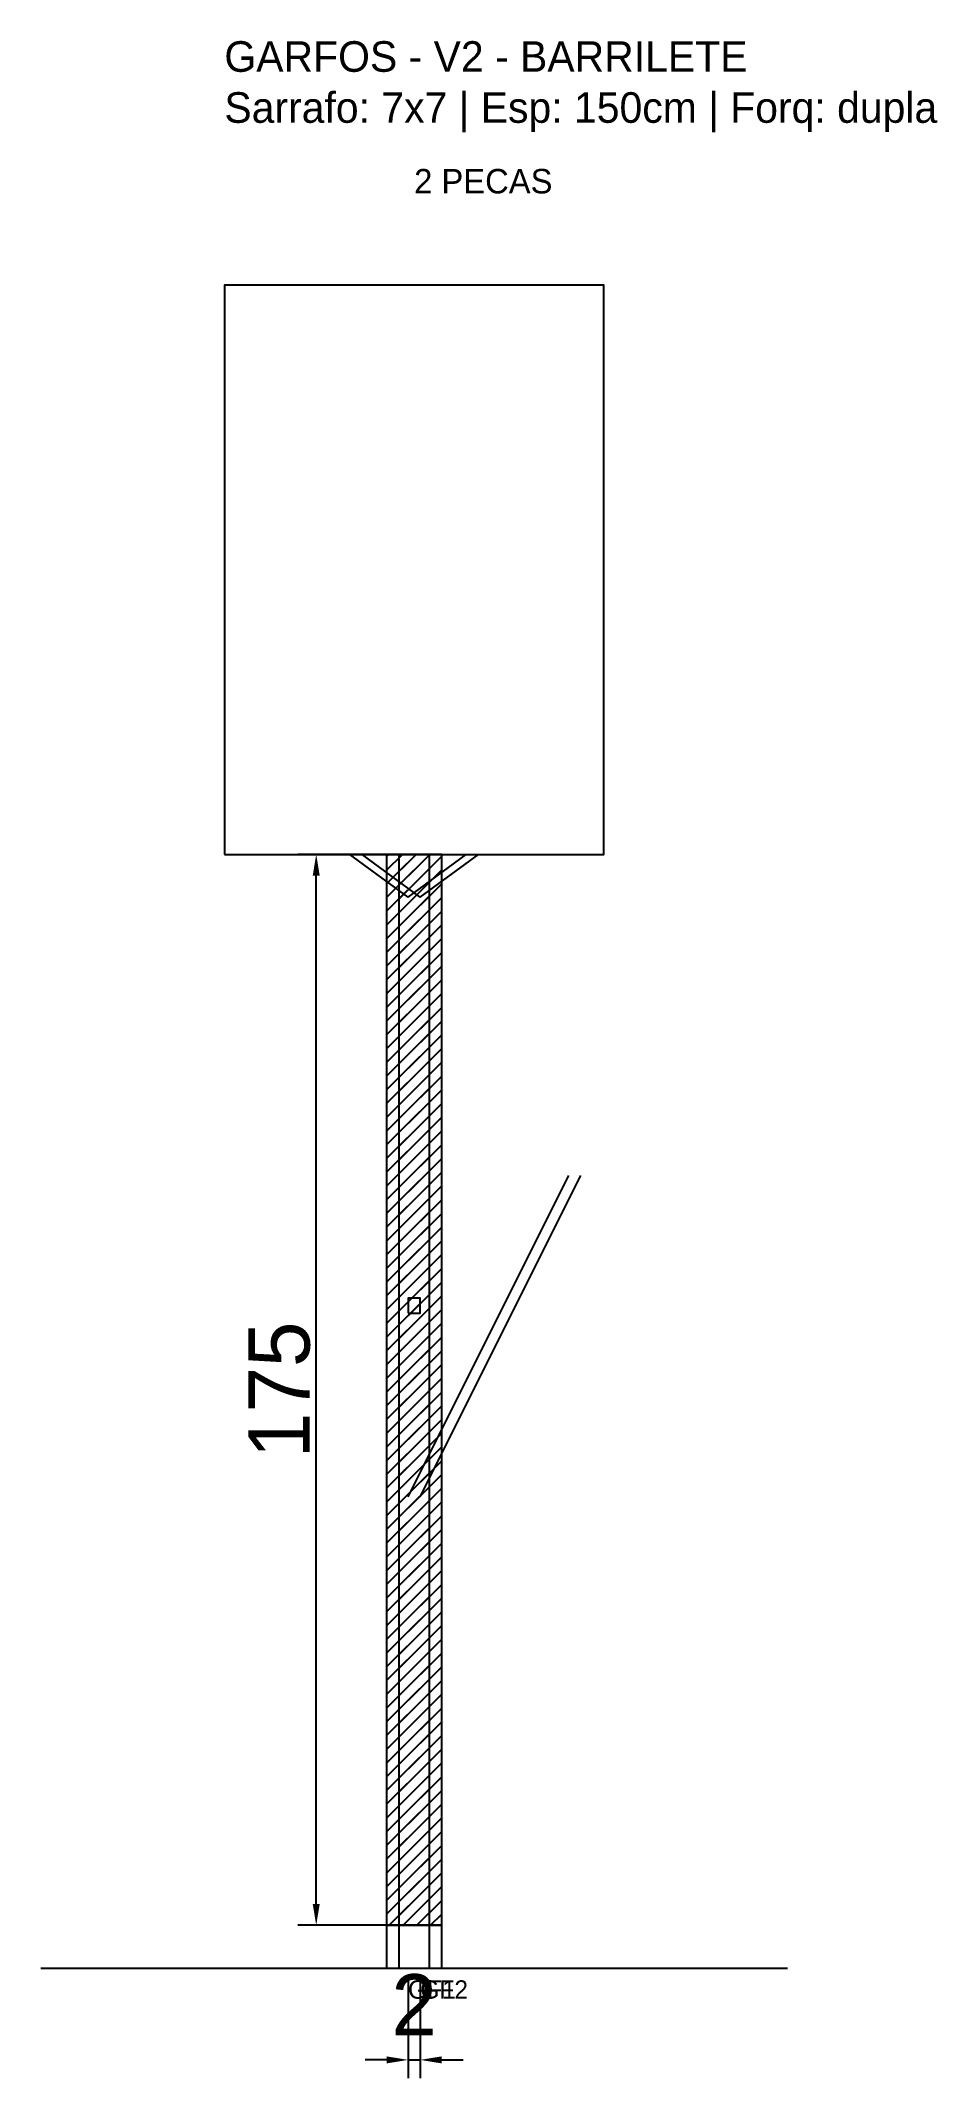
# Model space of a CAD drawing. Header units: metres. Extents: x -30 to 116, y -25 to 308.
import ezdxf

# ---------------------------------------------------------------- set-up
doc = ezdxf.new("R2010")
doc.units = ezdxf.units.M
for name, color, linetype in [('BARRA_ANCORAGEM', 1, 'Continuous'), ('COTA', 241, 'Continuous'), ('GARFOS OK', 3, 'Continuous'), ('NOME DA VIGA', 6, 'Continuous'), ('SARR_7x7', 40, 'Continuous'), ('TIRAS REESCORAMENTO', 252, 'Continuous'), ('VIGAS', 3, 'Continuous')]:
    doc.layers.add(name, color=color, linetype=linetype)
doc.dimstyles.new('EZ DXF', dxfattribs={"dimtxt": 10, "dimasz": 3.5, "dimexe": 3, "dimexo": 1.5, "dimgap": 1, "dimtad": 1, "dimdec": 1, "dimdsep": 46, "dimcen": 2.5, "dimazin": 3, "dimtfac": 1, "dimtmove": 0, "dimatfit": 3})

msp = doc.modelspace()

# ---------------------------------------------------------------- hatches: boundary and pattern name
at = {"layer": 'COTA'}
h = msp.add_hatch(dxfattribs=at)
h.set_pattern_fill('ANSI31', scale=0.5)
h.paths.add_polyline_path([(26.5, 0), (33.5, 0), (33.5, 175), (26.5, 175)])
h = msp.add_hatch(dxfattribs=at)
h.set_pattern_fill('ANSI31', scale=0.5)
h.paths.add_polyline_path([(28.5, 0), (35.5, 0), (35.5, 175), (28.5, 175)])

# ---------------------------------------------------------------- linework, layer by layer
at = {"layer": 'BARRA_ANCORAGEM'}
for p, q in [((30, 70), (56.25, 122.5)), ((32, 70), (58.25, 122.5))]:
    msp.add_line(p, q, dxfattribs=at)
at = {"layer": 'GARFOS OK'}
for p, q in [((30, 168), (20.5, 175)), ((20.5, 175), (39.5, 175)), ((32, 168), (22.5, 175)), ((22.5, 175), (41.5, 175)), ((30, 168), (39.5, 175)), ((32, 168), (41.5, 175))]:
    msp.add_line(p, q, dxfattribs=at)
at = {"layer": 'GARFOS OK', "linetype": 'CONTINUOUS'}
msp.add_line((-30, -7), (92, -7), dxfattribs=at)
at = {"layer": 'GARFOS OK'}
for points in [[(26.5, 0), (33.5, 0), (33.5, 175), (26.5, 175), (26.5, 0)], [(28.5, 0), (35.5, 0), (35.5, 175), (28.5, 175), (28.5, 0)]]:
    msp.add_lwpolyline(points, dxfattribs=at)
at = {"layer": 'SARR_7x7'}
for points in [[(26.5, -7), (33.5, -7), (33.5, 0), (26.5, 0), (26.5, -7)], [(28.5, -7), (35.5, -7), (35.5, 0), (28.5, 0), (28.5, -7)]]:
    msp.add_lwpolyline(points, dxfattribs=at)
at = {"layer": 'TIRAS REESCORAMENTO'}
msp.add_lwpolyline([(30, 100), (32, 100), (32, 102.5), (30, 102.5), (30, 100)], dxfattribs=at)
at = {"layer": 'VIGAS'}
msp.add_lwpolyline([(0, 175), (62, 175), (62, 268), (0, 268), (0, 175)], dxfattribs=at)

# ---------------------------------------------------------------- texts
at = {"layer": 'NOME DA VIGA'}
for s, height, p in [('2 PECAS', 4, (31, 283)), ('GF1', 3, (30, -12)), ('GF2', 3, (32, -12))]:
    msp.add_text(s, height=height, dxfattribs=at).set_placement(p)
at = {"layer": 'NOME DA VIGA', "insert": (0, 293), "char_height": 5, "attachment_point": 7}
msp.add_mtext('GARFOS - V2 - BARRILETE\\PSarrafo: 7x7 | Esp: 150cm | Forq: dupla', dxfattribs=at)

# ---------------------------------------------------------------- dimensions: what is measured, and where the dimension line sits
at = {"layer": 'COTA'}
msp.add_linear_dim(base=(15, 0), p1=(30, 0), p2=(30, 175), angle=90, dimstyle='EZ DXF', dxfattribs=at).render()
msp.add_linear_dim(base=(30, -22), p1=(30, -7), p2=(32, -7), dimstyle='EZ DXF', dxfattribs=at).render()

doc.saveas('drawing.dxf')
